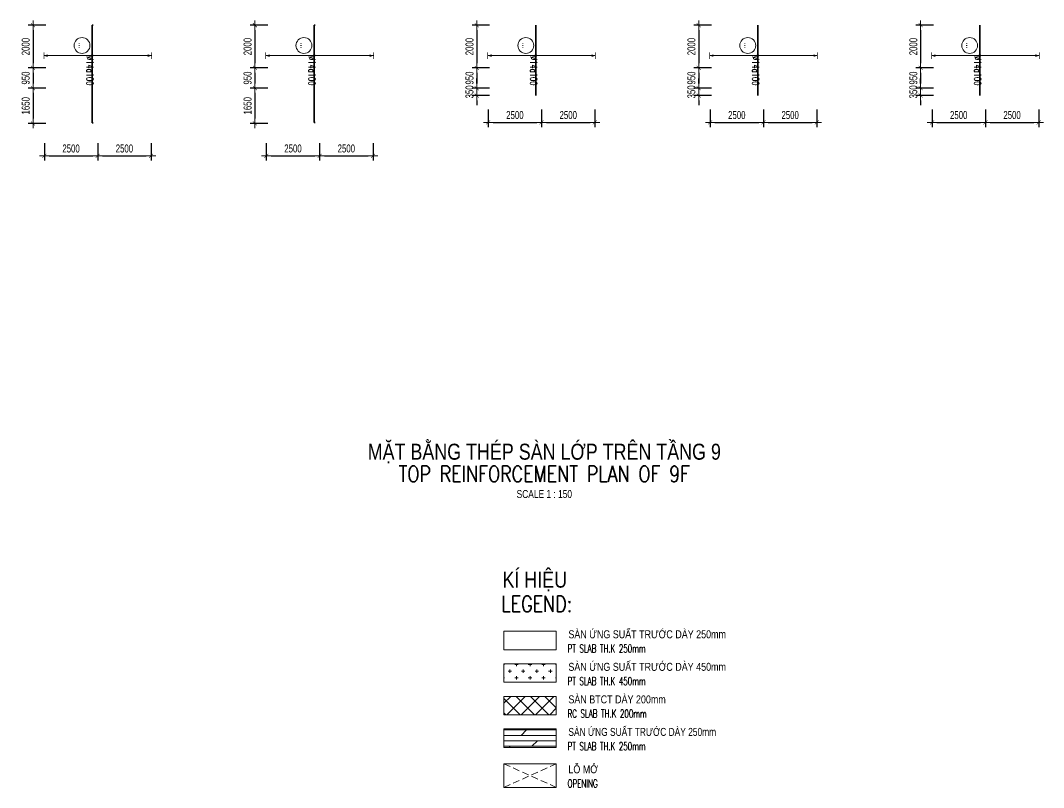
# Model space of a CAD drawing. Header units: millimetres. Extents: x 131700 to 589785, y -24154 to 46087.
# Drawn here: x 262878 to 310825, y -23890 to 12075 of the extents above; entities that cross this region are included whole.
import ezdxf
from ezdxf.enums import TextEntityAlignment as Align

# ---------------------------------------------------------------- set-up
doc = ezdxf.new("R2010")
doc.units = ezdxf.units.MM
doc.linetypes.add('DASHED2', pattern=[9.525, 6.35, -3.175])
doc.layers.get('0').update_dxf_attribs({"lineweight": 20})
doc.layers.get('Defpoints').update_dxf_attribs({"color": 151, "lineweight": 9})
for name, color, linetype, lineweight in [('NDC_S_ANNO', 7, 'Continuous', 20), ('NDC_S_DIM', 1, 'Continuous', 15), ('NDC_S_ENG TEXT', 2, 'Continuous', 20), ('NDC_S_ENG TITLE', 3, 'Continuous', 20), ('NDC_S_HATCH MATERIAL', 8, 'Continuous', 13), ('NDC_S_OPENING', 9, 'DASHED2', 13), ('NDC_S_REBAR', 4, 'Continuous', 35), ('NDC_S_SLAB', 2, 'Continuous', 20), ('NDC_S_TEXT SYMBOL', 7, 'Continuous', 20), ('NDC_S_VN TEXT', 7, 'Continuous', 20), ('NDC_S_VN TITLE', 6, 'Continuous', 35)]:
    doc.layers.add(name, color=color, linetype=linetype, lineweight=lineweight)
doc.styles.add('$0$NDC_EN TXT', font='romans.shx', dxfattribs={"width": 0.8})
doc.styles.add('ARIAL', font='arial.ttf', dxfattribs={"width": 0.7})
doc.styles.add('NDC_ANNO', font='', dxfattribs={"width": 0.8})
doc.styles.add('NDC_EN TXT', font='romans.shx', dxfattribs={"width": 0.8})
doc.styles.add('NDC_ROMANS', font='romans.shx', dxfattribs={"width": 0.7})
doc.styles.add('NDC_VIE TXT', font='arial.ttf', dxfattribs={"width": 0.8})
doc.styles.get('NDC_ANNO').set_extended_font_data('Dotum')
doc.dimstyles.new('NDC_dim_150', dxfattribs={"dimscale": 150, "dimtxt": 2.5, "dimasz": 1.5, "dimexe": 1.5, "dimexo": 2.5, "dimgap": 1, "dimtad": 1, "dimdec": 0, "dimzin": 0, "dimdsep": 46, "dimtxsty": 'ARIAL', "dimblk": 'DIMMARK', "dimcen": 0.09, "dimdle": 1.2, "dimclrd": 1, "dimclre": 1, "dimclrt": 3, "dimadec": 0, "dimazin": 0, "dimtfac": 1, "dimtdec": 0, "dimtix": 1, "dimtofl": 0, "dimtmove": 0, "dimatfit": 3, "dimfxl": 4, "dimfxlon": 1, "dimtolj": 1, "dimtzin": 0, "dimarcsym": 0})

# ---------------------------------------------------------------- blocks, each defined once
blk = doc.blocks.new('Drawing name_symbol')
at = {"layer": 'NDC_S_ENG TITLE', "style": 'NDC_EN TXT', "width": 0.8}
blk.add_attdef('SECTDET1', text='', height=5, dxfattribs=at).set_placement((0, 1.01), align=Align.CENTER)
at = {"layer": 'NDC_S_TEXT SYMBOL', "lineweight": 25, "style": 'NDC_ANNO', "width": 0.8}
blk.add_attdef('SSCALE', text='', height=2.5, dxfattribs=at).set_placement((0, -4), align=Align.CENTER)
at = {"layer": 'NDC_S_VN TITLE', "style": 'NDC_VIE TXT', "width": 0.8}
blk.add_attdef('SECTDET2', text='', height=5, dxfattribs=at).set_placement((0, 7.97), align=Align.CENTER)
blk = doc.blocks.new('*U342')
h = blk.add_hatch(color=6)
edge = h.paths.add_edge_path()
edge.add_arc((-0.77, 0), 0.3, 0, 360)
at = {"layer": 'NDC_S_DIM', "color": 6}
for q in [(-0.77, 15.08), (-0.77, -18.59)]:
    blk.add_line((-0.77, 0), q, dxfattribs=at)
for points in [[(-1.77, 15.08, 0.2, 0.2, 0), (0.23, 15.08, 0, 0, 0)], [(-1.77, -18.59, 0.2, 0.2, 0), (0.23, -18.59, 0, 0, 0)]]:
    blk.add_lwpolyline(points, format="xyseb", dxfattribs=at)
at = {"layer": 'NDC_S_DIM'}
blk.add_circle((-3.93, 3.16), 2.48, dxfattribs=at)
at = {"layer": 'NDC_S_DIM', "color": 6}
blk.add_circle((-0.77, 0), 0.3, dxfattribs=at)
for points in [[(-1.17, 13.88), (-0.77, 15.08), (-0.37, 13.88)], [(-1.17, -17.39), (-0.77, -18.59), (-0.37, -17.39)]]:
    blk.add_solid(points, dxfattribs=at)
at = {"layer": 'NDC_S_REBAR'}
for p, q in [((0, 0), (-10.27, 0)), ((-10.27, 0), (-10.27, 0)), ((0, 0), (11.73, 0)), ((11.73, 0), (11.73, 0)), ((11.73, 0), (11.73, 0)), ((-10.27, 0), (-10.27, 0))]:
    blk.add_line(p, q, dxfattribs=at)
at = {"layer": 'NDC_S_VN TEXT', "style": 'ARIAL', "width": 0.7}
blk.add_attdef('KHT', text='', height=2.2, dxfattribs=at).set_placement((-3.93, 3.16), align=Align.MIDDLE_CENTER)
at = {"layer": 'NDC_S_VN TEXT', "color": 3, "style": 'NDC_ROMANS', "width": 0.7}
blk.add_attdef('DKT', (-0.63, 1.78), '', height=2.2, dxfattribs=at)
blk = doc.blocks.new('*U343')
h = blk.add_hatch(color=6)
edge = h.paths.add_edge_path()
edge.add_arc((-0.77, 0), 0.3, 0, 360)
at = {"layer": 'NDC_S_DIM', "color": 6}
for q in [(-0.77, 15.08), (-0.77, -18.59)]:
    blk.add_line((-0.77, 0), q, dxfattribs=at)
for points in [[(-1.77, 15.08, 0.2, 0.2, 0), (0.23, 15.08, 0, 0, 0)], [(-1.77, -18.59, 0.2, 0.2, 0), (0.23, -18.59, 0, 0, 0)]]:
    blk.add_lwpolyline(points, format="xyseb", dxfattribs=at)
at = {"layer": 'NDC_S_DIM'}
blk.add_circle((-3.93, 3.16), 2.48, dxfattribs=at)
at = {"layer": 'NDC_S_DIM', "color": 6}
blk.add_circle((-0.77, 0), 0.3, dxfattribs=at)
for points in [[(-1.17, 13.88), (-0.77, 15.08), (-0.37, 13.88)], [(-1.17, -17.39), (-0.77, -18.59), (-0.37, -17.39)]]:
    blk.add_solid(points, dxfattribs=at)
at = {"layer": 'NDC_S_REBAR'}
for p, q in [((0, 0), (-10.27, 0)), ((-10.27, 0), (-10.27, 0)), ((0, 0), (11.73, 0)), ((11.73, 0), (11.73, 0)), ((11.73, 0), (11.73, 0)), ((-10.27, 0), (-10.27, 0))]:
    blk.add_line(p, q, dxfattribs=at)
at = {"layer": 'NDC_S_VN TEXT', "style": 'ARIAL', "width": 0.7}
blk.add_attdef('KHT', text='', height=2.2, dxfattribs=at).set_placement((-3.93, 3.16), align=Align.MIDDLE_CENTER)
at = {"layer": 'NDC_S_VN TEXT', "color": 3, "style": 'NDC_ROMANS', "width": 0.7}
blk.add_attdef('DKT', (-0.63, 1.78), '', height=2.2, dxfattribs=at)
blk = doc.blocks.new('*U344')
h = blk.add_hatch(color=6)
edge = h.paths.add_edge_path()
edge.add_arc((-0.77, 0), 0.3, 0, 360)
at = {"layer": 'NDC_S_DIM', "color": 6}
for q in [(-0.77, 15.08), (-0.77, -18.59)]:
    blk.add_line((-0.77, 0), q, dxfattribs=at)
for points in [[(-1.77, 15.08, 0.2, 0.2, 0), (0.23, 15.08, 0, 0, 0)], [(-1.77, -18.59, 0.2, 0.2, 0), (0.23, -18.59, 0, 0, 0)]]:
    blk.add_lwpolyline(points, format="xyseb", dxfattribs=at)
at = {"layer": 'NDC_S_DIM'}
blk.add_circle((-3.93, 3.16), 2.48, dxfattribs=at)
at = {"layer": 'NDC_S_DIM', "color": 6}
blk.add_circle((-0.77, 0), 0.3, dxfattribs=at)
for points in [[(-1.17, 13.88), (-0.77, 15.08), (-0.37, 13.88)], [(-1.17, -17.39), (-0.77, -18.59), (-0.37, -17.39)]]:
    blk.add_solid(points, dxfattribs=at)
at = {"layer": 'NDC_S_REBAR'}
for p, q in [((0, 0), (-10.27, 0)), ((-10.27, 0), (-10.27, 0)), ((0, 0), (11.73, 0)), ((11.73, 0), (11.73, 0)), ((11.73, 0), (11.73, 0)), ((-10.27, 0), (-10.27, 0))]:
    blk.add_line(p, q, dxfattribs=at)
at = {"layer": 'NDC_S_VN TEXT', "style": 'ARIAL', "width": 0.7}
blk.add_attdef('KHT', text='', height=2.2, dxfattribs=at).set_placement((-3.93, 3.16), align=Align.MIDDLE_CENTER)
at = {"layer": 'NDC_S_VN TEXT', "color": 3, "style": 'NDC_ROMANS', "width": 0.7}
blk.add_attdef('DKT', (-0.63, 1.78), '', height=2.2, dxfattribs=at)
blk = doc.blocks.new('DIMMARK')
at = {"layer": 'NDC_S_DIM', "color": 1}
blk.add_line((-1.5, 0), (1, 0), dxfattribs=at)
at = {"layer": 'NDC_S_DIM', "color": 2, "const_width": 0.1}
blk.add_lwpolyline([(-0.42, -0.42), (0.42, 0.42)], dxfattribs=at)
blk = doc.blocks.new('*D397')
at = {"layer": 'Defpoints', "color": 0, "ltscale": 100, "transparency": 16777216}
for p in [(288243, 11850), (284266, 9850), (288243, 9850)]:
    blk.add_point(p, dxfattribs=at)
at = {"layer": 'NDC_S_DIM', "color": 1, "lineweight": -2, "ltscale": 100, "transparency": 16777216}
for p, q in [((284866, 11850), (284041, 11850)), ((284266, 11625), (284266, 10075)), ((284866, 9850), (284041, 9850))]:
    blk.add_line(p, q, dxfattribs=at)
at = {"layer": 'NDC_S_DIM', "color": 1, "lineweight": -2, "ltscale": 100, "transparency": 16777216, "xscale": 225, "yscale": 225, "zscale": 225}
for p, rotation in [((284266, 11850), 90), ((284266, 9850), 270)]:
    blk.add_blockref('DIMMARK', p, dxfattribs=dict(at, rotation=rotation))
at = {"layer": 'NDC_S_DIM', "color": 3, "ltscale": 100, "transparency": 16777216, "insert": (283924, 10850), "char_height": 375, "attachment_point": 5, "rotation": 90, "style": 'ARIAL'}
blk.add_mtext('\\A1;2000', dxfattribs=at)
blk = doc.blocks.new('*D398')
at = {"layer": 'Defpoints', "color": 0, "ltscale": 100, "transparency": 16777216}
for p in [(288243, 8900), (284266, 8550), (288243, 8550)]:
    blk.add_point(p, dxfattribs=at)
at = {"layer": 'NDC_S_DIM', "color": 1, "lineweight": -2, "ltscale": 100, "transparency": 16777216}
for p, q in [((284266, 9125), (284266, 9350)), ((284866, 8900), (284041, 8900)), ((284866, 8550), (284041, 8550)), ((284266, 8325), (284266, 8100))]:
    blk.add_line(p, q, dxfattribs=at)
at = {"layer": 'NDC_S_DIM', "color": 1, "lineweight": -2, "ltscale": 100, "transparency": 16777216, "xscale": 225, "yscale": 225, "zscale": 225}
for p, rotation in [((284266, 8900), 270), ((284266, 8550), 90)]:
    blk.add_blockref('DIMMARK', p, dxfattribs=dict(at, rotation=rotation))
at = {"layer": 'NDC_S_DIM', "color": 3, "ltscale": 100, "transparency": 16777216, "insert": (283924, 8725), "char_height": 375, "attachment_point": 5, "rotation": 90, "style": 'ARIAL'}
blk.add_mtext('\\A1;350', dxfattribs=at)
blk = doc.blocks.new('*D399')
at = {"layer": 'Defpoints', "color": 0, "ltscale": 100, "transparency": 16777216}
for p in [(288243, 9850), (284266, 8900), (288243, 8900)]:
    blk.add_point(p, dxfattribs=at)
at = {"layer": 'NDC_S_DIM', "color": 1, "lineweight": -2, "ltscale": 100, "transparency": 16777216}
for p, q in [((284866, 9850), (284041, 9850)), ((284266, 9625), (284266, 9125)), ((284866, 8900), (284041, 8900))]:
    blk.add_line(p, q, dxfattribs=at)
at = {"layer": 'NDC_S_DIM', "color": 1, "lineweight": -2, "ltscale": 100, "transparency": 16777216, "xscale": 225, "yscale": 225, "zscale": 225}
for p, rotation in [((284266, 9850), 90), ((284266, 8900), 270)]:
    blk.add_blockref('DIMMARK', p, dxfattribs=dict(at, rotation=rotation))
at = {"layer": 'NDC_S_DIM', "color": 3, "ltscale": 100, "transparency": 16777216, "insert": (283924, 9375), "char_height": 375, "attachment_point": 5, "rotation": 90, "style": 'ARIAL'}
blk.add_mtext('\\A1;950', dxfattribs=at)
blk = doc.blocks.new('*D400')
at = {"layer": 'Defpoints', "color": 0, "ltscale": 100, "transparency": 16777216}
for p in [(284800, 10275), (287300, 10275), (287300, 7296)]:
    blk.add_point(p, dxfattribs=at)
at = {"layer": 'NDC_S_DIM', "color": 1, "lineweight": -2, "ltscale": 100, "transparency": 16777216}
for p, q in [((284800, 7896), (284800, 7071)), ((287300, 7896), (287300, 7071)), ((285025, 7296), (287075, 7296))]:
    blk.add_line(p, q, dxfattribs=at)
at = {"layer": 'NDC_S_DIM', "color": 1, "lineweight": -2, "ltscale": 100, "transparency": 16777216, "xscale": 225, "yscale": 225, "zscale": 225, "rotation": 180}
blk.add_blockref('DIMMARK', (284800, 7296), dxfattribs=at)
at = {"layer": 'NDC_S_DIM', "color": 1, "lineweight": -2, "ltscale": 100, "transparency": 16777216, "xscale": 225, "yscale": 225, "zscale": 225}
blk.add_blockref('DIMMARK', (287300, 7296), dxfattribs=at)
at = {"layer": 'NDC_S_DIM', "color": 3, "ltscale": 100, "transparency": 16777216, "insert": (286050, 7638), "char_height": 375, "attachment_point": 5, "style": 'ARIAL'}
blk.add_mtext('\\A1;2500', dxfattribs=at)
blk = doc.blocks.new('*D401')
at = {"layer": 'Defpoints', "color": 0, "ltscale": 100, "transparency": 16777216}
for p in [(287300, 10425), (289800, 10425), (289800, 7296)]:
    blk.add_point(p, dxfattribs=at)
at = {"layer": 'NDC_S_DIM', "color": 1, "lineweight": -2, "ltscale": 100, "transparency": 16777216}
for p, q in [((287300, 7896), (287300, 7071)), ((289800, 7896), (289800, 7071)), ((287525, 7296), (289575, 7296))]:
    blk.add_line(p, q, dxfattribs=at)
at = {"layer": 'NDC_S_DIM', "color": 1, "lineweight": -2, "ltscale": 100, "transparency": 16777216, "xscale": 225, "yscale": 225, "zscale": 225, "rotation": 180}
blk.add_blockref('DIMMARK', (287300, 7296), dxfattribs=at)
at = {"layer": 'NDC_S_DIM', "color": 1, "lineweight": -2, "ltscale": 100, "transparency": 16777216, "xscale": 225, "yscale": 225, "zscale": 225}
blk.add_blockref('DIMMARK', (289800, 7296), dxfattribs=at)
at = {"layer": 'NDC_S_DIM', "color": 3, "ltscale": 100, "transparency": 16777216, "insert": (288550, 7638), "char_height": 375, "attachment_point": 5, "style": 'ARIAL'}
blk.add_mtext('\\A1;2500', dxfattribs=at)
blk = doc.blocks.new('*D402')
at = {"layer": 'Defpoints', "color": 0, "ltscale": 100, "transparency": 16777216}
for p in [(298643, 11850), (294666, 9850), (298643, 9850)]:
    blk.add_point(p, dxfattribs=at)
at = {"layer": 'NDC_S_DIM', "color": 1, "lineweight": -2, "ltscale": 100, "transparency": 16777216}
for p, q in [((295266, 11850), (294441, 11850)), ((294666, 11625), (294666, 10075)), ((295266, 9850), (294441, 9850))]:
    blk.add_line(p, q, dxfattribs=at)
at = {"layer": 'NDC_S_DIM', "color": 1, "lineweight": -2, "ltscale": 100, "transparency": 16777216, "xscale": 225, "yscale": 225, "zscale": 225}
for p, rotation in [((294666, 11850), 90), ((294666, 9850), 270)]:
    blk.add_blockref('DIMMARK', p, dxfattribs=dict(at, rotation=rotation))
at = {"layer": 'NDC_S_DIM', "color": 3, "ltscale": 100, "transparency": 16777216, "insert": (294324, 10850), "char_height": 375, "attachment_point": 5, "rotation": 90, "style": 'ARIAL'}
blk.add_mtext('\\A1;2000', dxfattribs=at)
blk = doc.blocks.new('*D403')
at = {"layer": 'Defpoints', "color": 0, "ltscale": 100, "transparency": 16777216}
for p in [(298643, 8900), (294666, 8550), (298643, 8550)]:
    blk.add_point(p, dxfattribs=at)
at = {"layer": 'NDC_S_DIM', "color": 1, "lineweight": -2, "ltscale": 100, "transparency": 16777216}
for p, q in [((294666, 9125), (294666, 9350)), ((295266, 8900), (294441, 8900)), ((295266, 8550), (294441, 8550)), ((294666, 8325), (294666, 8100))]:
    blk.add_line(p, q, dxfattribs=at)
at = {"layer": 'NDC_S_DIM', "color": 1, "lineweight": -2, "ltscale": 100, "transparency": 16777216, "xscale": 225, "yscale": 225, "zscale": 225}
for p, rotation in [((294666, 8900), 270), ((294666, 8550), 90)]:
    blk.add_blockref('DIMMARK', p, dxfattribs=dict(at, rotation=rotation))
at = {"layer": 'NDC_S_DIM', "color": 3, "ltscale": 100, "transparency": 16777216, "insert": (294324, 8725), "char_height": 375, "attachment_point": 5, "rotation": 90, "style": 'ARIAL'}
blk.add_mtext('\\A1;350', dxfattribs=at)
blk = doc.blocks.new('*D404')
at = {"layer": 'Defpoints', "color": 0, "ltscale": 100, "transparency": 16777216}
for p in [(298643, 9850), (294666, 8900), (298643, 8900)]:
    blk.add_point(p, dxfattribs=at)
at = {"layer": 'NDC_S_DIM', "color": 1, "lineweight": -2, "ltscale": 100, "transparency": 16777216}
for p, q in [((295266, 9850), (294441, 9850)), ((294666, 9625), (294666, 9125)), ((295266, 8900), (294441, 8900))]:
    blk.add_line(p, q, dxfattribs=at)
at = {"layer": 'NDC_S_DIM', "color": 1, "lineweight": -2, "ltscale": 100, "transparency": 16777216, "xscale": 225, "yscale": 225, "zscale": 225}
for p, rotation in [((294666, 9850), 90), ((294666, 8900), 270)]:
    blk.add_blockref('DIMMARK', p, dxfattribs=dict(at, rotation=rotation))
at = {"layer": 'NDC_S_DIM', "color": 3, "ltscale": 100, "transparency": 16777216, "insert": (294324, 9375), "char_height": 375, "attachment_point": 5, "rotation": 90, "style": 'ARIAL'}
blk.add_mtext('\\A1;950', dxfattribs=at)
blk = doc.blocks.new('*D405')
at = {"layer": 'Defpoints', "color": 0, "ltscale": 100, "transparency": 16777216}
for p in [(295200, 10275), (297700, 10275), (297700, 7296)]:
    blk.add_point(p, dxfattribs=at)
at = {"layer": 'NDC_S_DIM', "color": 1, "lineweight": -2, "ltscale": 100, "transparency": 16777216}
for p, q in [((295200, 7896), (295200, 7071)), ((297700, 7896), (297700, 7071)), ((295425, 7296), (297475, 7296))]:
    blk.add_line(p, q, dxfattribs=at)
at = {"layer": 'NDC_S_DIM', "color": 1, "lineweight": -2, "ltscale": 100, "transparency": 16777216, "xscale": 225, "yscale": 225, "zscale": 225, "rotation": 180}
blk.add_blockref('DIMMARK', (295200, 7296), dxfattribs=at)
at = {"layer": 'NDC_S_DIM', "color": 1, "lineweight": -2, "ltscale": 100, "transparency": 16777216, "xscale": 225, "yscale": 225, "zscale": 225}
blk.add_blockref('DIMMARK', (297700, 7296), dxfattribs=at)
at = {"layer": 'NDC_S_DIM', "color": 3, "ltscale": 100, "transparency": 16777216, "insert": (296450, 7638), "char_height": 375, "attachment_point": 5, "style": 'ARIAL'}
blk.add_mtext('\\A1;2500', dxfattribs=at)
blk = doc.blocks.new('*D406')
at = {"layer": 'Defpoints', "color": 0, "ltscale": 100, "transparency": 16777216}
for p in [(297700, 10425), (300200, 10425), (300200, 7296)]:
    blk.add_point(p, dxfattribs=at)
at = {"layer": 'NDC_S_DIM', "color": 1, "lineweight": -2, "ltscale": 100, "transparency": 16777216}
for p, q in [((297700, 7896), (297700, 7071)), ((300200, 7896), (300200, 7071)), ((297925, 7296), (299975, 7296))]:
    blk.add_line(p, q, dxfattribs=at)
at = {"layer": 'NDC_S_DIM', "color": 1, "lineweight": -2, "ltscale": 100, "transparency": 16777216, "xscale": 225, "yscale": 225, "zscale": 225, "rotation": 180}
blk.add_blockref('DIMMARK', (297700, 7296), dxfattribs=at)
at = {"layer": 'NDC_S_DIM', "color": 1, "lineweight": -2, "ltscale": 100, "transparency": 16777216, "xscale": 225, "yscale": 225, "zscale": 225}
blk.add_blockref('DIMMARK', (300200, 7296), dxfattribs=at)
at = {"layer": 'NDC_S_DIM', "color": 3, "ltscale": 100, "transparency": 16777216, "insert": (298950, 7638), "char_height": 375, "attachment_point": 5, "style": 'ARIAL'}
blk.add_mtext('\\A1;2500', dxfattribs=at)
blk = doc.blocks.new('*D407')
at = {"layer": 'Defpoints', "color": 0, "ltscale": 100, "transparency": 16777216}
for p in [(309043, 11850), (305066, 9850), (309043, 9850)]:
    blk.add_point(p, dxfattribs=at)
at = {"layer": 'NDC_S_DIM', "color": 1, "lineweight": -2, "ltscale": 100, "transparency": 16777216}
for p, q in [((305666, 11850), (304841, 11850)), ((305066, 11625), (305066, 10075)), ((305666, 9850), (304841, 9850))]:
    blk.add_line(p, q, dxfattribs=at)
at = {"layer": 'NDC_S_DIM', "color": 1, "lineweight": -2, "ltscale": 100, "transparency": 16777216, "xscale": 225, "yscale": 225, "zscale": 225}
for p, rotation in [((305066, 11850), 90), ((305066, 9850), 270)]:
    blk.add_blockref('DIMMARK', p, dxfattribs=dict(at, rotation=rotation))
at = {"layer": 'NDC_S_DIM', "color": 3, "ltscale": 100, "transparency": 16777216, "insert": (304724, 10850), "char_height": 375, "attachment_point": 5, "rotation": 90, "style": 'ARIAL'}
blk.add_mtext('\\A1;2000', dxfattribs=at)
blk = doc.blocks.new('*D408')
at = {"layer": 'Defpoints', "color": 0, "ltscale": 100, "transparency": 16777216}
for p in [(309043, 8900), (305066, 8550), (309043, 8550)]:
    blk.add_point(p, dxfattribs=at)
at = {"layer": 'NDC_S_DIM', "color": 1, "lineweight": -2, "ltscale": 100, "transparency": 16777216}
for p, q in [((305066, 9125), (305066, 9350)), ((305666, 8900), (304841, 8900)), ((305666, 8550), (304841, 8550)), ((305066, 8325), (305066, 8100))]:
    blk.add_line(p, q, dxfattribs=at)
at = {"layer": 'NDC_S_DIM', "color": 1, "lineweight": -2, "ltscale": 100, "transparency": 16777216, "xscale": 225, "yscale": 225, "zscale": 225}
for p, rotation in [((305066, 8900), 270), ((305066, 8550), 90)]:
    blk.add_blockref('DIMMARK', p, dxfattribs=dict(at, rotation=rotation))
at = {"layer": 'NDC_S_DIM', "color": 3, "ltscale": 100, "transparency": 16777216, "insert": (304724, 8725), "char_height": 375, "attachment_point": 5, "rotation": 90, "style": 'ARIAL'}
blk.add_mtext('\\A1;350', dxfattribs=at)
blk = doc.blocks.new('*D409')
at = {"layer": 'Defpoints', "color": 0, "ltscale": 100, "transparency": 16777216}
for p in [(309043, 9850), (305066, 8900), (309043, 8900)]:
    blk.add_point(p, dxfattribs=at)
at = {"layer": 'NDC_S_DIM', "color": 1, "lineweight": -2, "ltscale": 100, "transparency": 16777216}
for p, q in [((305666, 9850), (304841, 9850)), ((305066, 9625), (305066, 9125)), ((305666, 8900), (304841, 8900))]:
    blk.add_line(p, q, dxfattribs=at)
at = {"layer": 'NDC_S_DIM', "color": 1, "lineweight": -2, "ltscale": 100, "transparency": 16777216, "xscale": 225, "yscale": 225, "zscale": 225}
for p, rotation in [((305066, 9850), 90), ((305066, 8900), 270)]:
    blk.add_blockref('DIMMARK', p, dxfattribs=dict(at, rotation=rotation))
at = {"layer": 'NDC_S_DIM', "color": 3, "ltscale": 100, "transparency": 16777216, "insert": (304724, 9375), "char_height": 375, "attachment_point": 5, "rotation": 90, "style": 'ARIAL'}
blk.add_mtext('\\A1;950', dxfattribs=at)
blk = doc.blocks.new('*D410')
at = {"layer": 'Defpoints', "color": 0, "ltscale": 100, "transparency": 16777216}
for p in [(305600, 10275), (308100, 10275), (308100, 7296)]:
    blk.add_point(p, dxfattribs=at)
at = {"layer": 'NDC_S_DIM', "color": 1, "lineweight": -2, "ltscale": 100, "transparency": 16777216}
for p, q in [((305600, 7896), (305600, 7071)), ((308100, 7896), (308100, 7071)), ((305825, 7296), (307875, 7296))]:
    blk.add_line(p, q, dxfattribs=at)
at = {"layer": 'NDC_S_DIM', "color": 1, "lineweight": -2, "ltscale": 100, "transparency": 16777216, "xscale": 225, "yscale": 225, "zscale": 225, "rotation": 180}
blk.add_blockref('DIMMARK', (305600, 7296), dxfattribs=at)
at = {"layer": 'NDC_S_DIM', "color": 1, "lineweight": -2, "ltscale": 100, "transparency": 16777216, "xscale": 225, "yscale": 225, "zscale": 225}
blk.add_blockref('DIMMARK', (308100, 7296), dxfattribs=at)
at = {"layer": 'NDC_S_DIM', "color": 3, "ltscale": 100, "transparency": 16777216, "insert": (306850, 7638), "char_height": 375, "attachment_point": 5, "style": 'ARIAL'}
blk.add_mtext('\\A1;2500', dxfattribs=at)
blk = doc.blocks.new('*D411')
at = {"layer": 'Defpoints', "color": 0, "ltscale": 100, "transparency": 16777216}
for p in [(308100, 10425), (310600, 10425), (310600, 7296)]:
    blk.add_point(p, dxfattribs=at)
at = {"layer": 'NDC_S_DIM', "color": 1, "lineweight": -2, "ltscale": 100, "transparency": 16777216}
for p, q in [((308100, 7896), (308100, 7071)), ((310600, 7896), (310600, 7071)), ((308325, 7296), (310375, 7296))]:
    blk.add_line(p, q, dxfattribs=at)
at = {"layer": 'NDC_S_DIM', "color": 1, "lineweight": -2, "ltscale": 100, "transparency": 16777216, "xscale": 225, "yscale": 225, "zscale": 225, "rotation": 180}
blk.add_blockref('DIMMARK', (308100, 7296), dxfattribs=at)
at = {"layer": 'NDC_S_DIM', "color": 1, "lineweight": -2, "ltscale": 100, "transparency": 16777216, "xscale": 225, "yscale": 225, "zscale": 225}
blk.add_blockref('DIMMARK', (310600, 7296), dxfattribs=at)
at = {"layer": 'NDC_S_DIM', "color": 3, "ltscale": 100, "transparency": 16777216, "insert": (309350, 7638), "char_height": 375, "attachment_point": 5, "style": 'ARIAL'}
blk.add_mtext('\\A1;2500', dxfattribs=at)
blk = doc.blocks.new('*U463')
h = blk.add_hatch(color=6)
edge = h.paths.add_edge_path()
edge.add_arc((-0.77, 0), 0.3, 0, 360)
at = {"layer": 'NDC_S_DIM', "color": 6}
for q in [(-0.77, 15.08), (-0.77, -18.59)]:
    blk.add_line((-0.77, 0), q, dxfattribs=at)
for points in [[(-1.77, 15.08, 0.2, 0.2, 0), (0.23, 15.08, 0, 0, 0)], [(-1.77, -18.59, 0.2, 0.2, 0), (0.23, -18.59, 0, 0, 0)]]:
    blk.add_lwpolyline(points, format="xyseb", dxfattribs=at)
at = {"layer": 'NDC_S_DIM'}
blk.add_circle((-3.93, 3.16), 2.48, dxfattribs=at)
at = {"layer": 'NDC_S_DIM', "color": 6}
blk.add_circle((-0.77, 0), 0.3, dxfattribs=at)
for points in [[(-1.17, 13.88), (-0.77, 15.08), (-0.37, 13.88)], [(-1.17, -17.39), (-0.77, -18.59), (-0.37, -17.39)]]:
    blk.add_solid(points, dxfattribs=at)
at = {"layer": 'NDC_S_REBAR'}
for p, q in [((0, 0), (-10.27, 0)), ((-10.27, 0), (-10.27, -0.33)), ((0, 0), (20.15, 0)), ((20.15, 0), (20.15, -0.33)), ((-10.27, -0.33), (-10.27, -0.33)), ((20.15, -0.33), (20.15, -0.33))]:
    blk.add_line(p, q, dxfattribs=at)
at = {"layer": 'NDC_S_VN TEXT', "style": 'ARIAL', "width": 0.7}
blk.add_attdef('KHT', text='', height=2.2, dxfattribs=at).set_placement((-3.93, 3.16), align=Align.MIDDLE_CENTER)
at = {"layer": 'NDC_S_VN TEXT', "color": 3, "style": 'NDC_ROMANS', "width": 0.7}
blk.add_attdef('DKT', (-0.63, 1.78), '', height=2.2, dxfattribs=at)
blk = doc.blocks.new('*U464')
h = blk.add_hatch(color=6)
edge = h.paths.add_edge_path()
edge.add_arc((-0.77, 0), 0.3, 0, 360)
at = {"layer": 'NDC_S_DIM', "color": 6}
for q in [(-0.77, 15.08), (-0.77, -18.59)]:
    blk.add_line((-0.77, 0), q, dxfattribs=at)
for points in [[(-1.77, 15.08, 0.2, 0.2, 0), (0.23, 15.08, 0, 0, 0)], [(-1.77, -18.59, 0.2, 0.2, 0), (0.23, -18.59, 0, 0, 0)]]:
    blk.add_lwpolyline(points, format="xyseb", dxfattribs=at)
at = {"layer": 'NDC_S_DIM'}
blk.add_circle((-3.93, 3.16), 2.48, dxfattribs=at)
at = {"layer": 'NDC_S_DIM', "color": 6}
blk.add_circle((-0.77, 0), 0.3, dxfattribs=at)
for points in [[(-1.17, 13.88), (-0.77, 15.08), (-0.37, 13.88)], [(-1.17, -17.39), (-0.77, -18.59), (-0.37, -17.39)]]:
    blk.add_solid(points, dxfattribs=at)
at = {"layer": 'NDC_S_REBAR'}
for p, q in [((0, 0), (-10.27, 0)), ((-10.27, 0), (-10.27, -0.33)), ((0, 0), (20.19, 0)), ((20.19, 0), (20.19, -0.33)), ((-10.27, -0.33), (-10.27, -0.33)), ((20.19, -0.33), (20.19, -0.33))]:
    blk.add_line(p, q, dxfattribs=at)
at = {"layer": 'NDC_S_VN TEXT', "style": 'ARIAL', "width": 0.7}
blk.add_attdef('KHT', text='', height=2.2, dxfattribs=at).set_placement((-3.93, 3.16), align=Align.MIDDLE_CENTER)
at = {"layer": 'NDC_S_VN TEXT', "color": 3, "style": 'NDC_ROMANS', "width": 0.7}
blk.add_attdef('DKT', (-0.63, 1.78), '', height=2.2, dxfattribs=at)
blk = doc.blocks.new('*D465')
at = {"layer": 'Defpoints', "color": 0, "ltscale": 100, "transparency": 16777216}
for p in [(267443, 11850), (263466, 9850), (267443, 9850)]:
    blk.add_point(p, dxfattribs=at)
at = {"layer": 'NDC_S_DIM', "color": 1, "lineweight": -2, "ltscale": 100, "transparency": 16777216}
for p, q in [((264066, 11850), (263241, 11850)), ((263466, 11625), (263466, 10075)), ((264066, 9850), (263241, 9850))]:
    blk.add_line(p, q, dxfattribs=at)
at = {"layer": 'NDC_S_DIM', "color": 1, "lineweight": -2, "ltscale": 100, "transparency": 16777216, "xscale": 225, "yscale": 225, "zscale": 225}
for p, rotation in [((263466, 11850), 90), ((263466, 9850), 270)]:
    blk.add_blockref('DIMMARK', p, dxfattribs=dict(at, rotation=rotation))
at = {"layer": 'NDC_S_DIM', "color": 3, "ltscale": 100, "transparency": 16777216, "insert": (263124, 10850), "char_height": 375, "attachment_point": 5, "rotation": 90, "style": 'ARIAL'}
blk.add_mtext('\\A1;2000', dxfattribs=at)
blk = doc.blocks.new('*D466')
at = {"layer": 'Defpoints', "color": 0, "ltscale": 100, "transparency": 16777216}
for p in [(267443, 8900), (263466, 7250), (267443, 7250)]:
    blk.add_point(p, dxfattribs=at)
at = {"layer": 'NDC_S_DIM', "color": 1, "lineweight": -2, "ltscale": 100, "transparency": 16777216}
for p, q in [((264066, 8900), (263241, 8900)), ((263466, 8675), (263466, 7475)), ((264066, 7250), (263241, 7250))]:
    blk.add_line(p, q, dxfattribs=at)
at = {"layer": 'NDC_S_DIM', "color": 1, "lineweight": -2, "ltscale": 100, "transparency": 16777216, "xscale": 225, "yscale": 225, "zscale": 225}
for p, rotation in [((263466, 8900), 90), ((263466, 7250), 270)]:
    blk.add_blockref('DIMMARK', p, dxfattribs=dict(at, rotation=rotation))
at = {"layer": 'NDC_S_DIM', "color": 3, "ltscale": 100, "transparency": 16777216, "insert": (263124, 8075), "char_height": 375, "attachment_point": 5, "rotation": 90, "style": 'ARIAL'}
blk.add_mtext('\\A1;1650', dxfattribs=at)
blk = doc.blocks.new('*D467')
at = {"layer": 'Defpoints', "color": 0, "ltscale": 100, "transparency": 16777216}
for p in [(267443, 9850), (263466, 8900), (267443, 8900)]:
    blk.add_point(p, dxfattribs=at)
at = {"layer": 'NDC_S_DIM', "color": 1, "lineweight": -2, "ltscale": 100, "transparency": 16777216}
for p, q in [((264066, 9850), (263241, 9850)), ((263466, 9625), (263466, 9125)), ((264066, 8900), (263241, 8900))]:
    blk.add_line(p, q, dxfattribs=at)
at = {"layer": 'NDC_S_DIM', "color": 1, "lineweight": -2, "ltscale": 100, "transparency": 16777216, "xscale": 225, "yscale": 225, "zscale": 225}
for p, rotation in [((263466, 9850), 90), ((263466, 8900), 270)]:
    blk.add_blockref('DIMMARK', p, dxfattribs=dict(at, rotation=rotation))
at = {"layer": 'NDC_S_DIM', "color": 3, "ltscale": 100, "transparency": 16777216, "insert": (263124, 9375), "char_height": 375, "attachment_point": 5, "rotation": 90, "style": 'ARIAL'}
blk.add_mtext('\\A1;950', dxfattribs=at)
blk = doc.blocks.new('*D468')
at = {"layer": 'Defpoints', "color": 0, "ltscale": 100, "transparency": 16777216}
for p in [(264000, 8708), (266500, 8708), (266500, 5729)]:
    blk.add_point(p, dxfattribs=at)
at = {"layer": 'NDC_S_DIM', "color": 1, "lineweight": -2, "ltscale": 100, "transparency": 16777216}
for p, q in [((264000, 6329), (264000, 5504)), ((266500, 6329), (266500, 5504)), ((264225, 5729), (266275, 5729))]:
    blk.add_line(p, q, dxfattribs=at)
at = {"layer": 'NDC_S_DIM', "color": 1, "lineweight": -2, "ltscale": 100, "transparency": 16777216, "xscale": 225, "yscale": 225, "zscale": 225, "rotation": 180}
blk.add_blockref('DIMMARK', (264000, 5729), dxfattribs=at)
at = {"layer": 'NDC_S_DIM', "color": 1, "lineweight": -2, "ltscale": 100, "transparency": 16777216, "xscale": 225, "yscale": 225, "zscale": 225}
blk.add_blockref('DIMMARK', (266500, 5729), dxfattribs=at)
at = {"layer": 'NDC_S_DIM', "color": 3, "ltscale": 100, "transparency": 16777216, "insert": (265250, 6070), "char_height": 375, "attachment_point": 5, "style": 'ARIAL'}
blk.add_mtext('\\A1;2500', dxfattribs=at)
blk = doc.blocks.new('*D469')
at = {"layer": 'Defpoints', "color": 0, "ltscale": 100, "transparency": 16777216}
for p in [(266500, 8858), (269000, 8858), (269000, 5729)]:
    blk.add_point(p, dxfattribs=at)
at = {"layer": 'NDC_S_DIM', "color": 1, "lineweight": -2, "ltscale": 100, "transparency": 16777216}
for p, q in [((266500, 6329), (266500, 5504)), ((269000, 6329), (269000, 5504)), ((266725, 5729), (268775, 5729))]:
    blk.add_line(p, q, dxfattribs=at)
at = {"layer": 'NDC_S_DIM', "color": 1, "lineweight": -2, "ltscale": 100, "transparency": 16777216, "xscale": 225, "yscale": 225, "zscale": 225, "rotation": 180}
blk.add_blockref('DIMMARK', (266500, 5729), dxfattribs=at)
at = {"layer": 'NDC_S_DIM', "color": 1, "lineweight": -2, "ltscale": 100, "transparency": 16777216, "xscale": 225, "yscale": 225, "zscale": 225}
blk.add_blockref('DIMMARK', (269000, 5729), dxfattribs=at)
at = {"layer": 'NDC_S_DIM', "color": 3, "ltscale": 100, "transparency": 16777216, "insert": (267750, 6070), "char_height": 375, "attachment_point": 5, "style": 'ARIAL'}
blk.add_mtext('\\A1;2500', dxfattribs=at)
blk = doc.blocks.new('*D470')
at = {"layer": 'Defpoints', "color": 0, "ltscale": 100, "transparency": 16777216}
for p in [(277843, 11850), (273866, 9850), (277843, 9850)]:
    blk.add_point(p, dxfattribs=at)
at = {"layer": 'NDC_S_DIM', "color": 1, "lineweight": -2, "ltscale": 100, "transparency": 16777216}
for p, q in [((274466, 11850), (273641, 11850)), ((273866, 11625), (273866, 10075)), ((274466, 9850), (273641, 9850))]:
    blk.add_line(p, q, dxfattribs=at)
at = {"layer": 'NDC_S_DIM', "color": 1, "lineweight": -2, "ltscale": 100, "transparency": 16777216, "xscale": 225, "yscale": 225, "zscale": 225}
for p, rotation in [((273866, 11850), 90), ((273866, 9850), 270)]:
    blk.add_blockref('DIMMARK', p, dxfattribs=dict(at, rotation=rotation))
at = {"layer": 'NDC_S_DIM', "color": 3, "ltscale": 100, "transparency": 16777216, "insert": (273524, 10850), "char_height": 375, "attachment_point": 5, "rotation": 90, "style": 'ARIAL'}
blk.add_mtext('\\A1;2000', dxfattribs=at)
blk = doc.blocks.new('*D471')
at = {"layer": 'Defpoints', "color": 0, "ltscale": 100, "transparency": 16777216}
for p in [(277843, 8900), (273866, 7250), (277843, 7250)]:
    blk.add_point(p, dxfattribs=at)
at = {"layer": 'NDC_S_DIM', "color": 1, "lineweight": -2, "ltscale": 100, "transparency": 16777216}
for p, q in [((274466, 8900), (273641, 8900)), ((273866, 8675), (273866, 7475)), ((274466, 7250), (273641, 7250))]:
    blk.add_line(p, q, dxfattribs=at)
at = {"layer": 'NDC_S_DIM', "color": 1, "lineweight": -2, "ltscale": 100, "transparency": 16777216, "xscale": 225, "yscale": 225, "zscale": 225}
for p, rotation in [((273866, 8900), 90), ((273866, 7250), 270)]:
    blk.add_blockref('DIMMARK', p, dxfattribs=dict(at, rotation=rotation))
at = {"layer": 'NDC_S_DIM', "color": 3, "ltscale": 100, "transparency": 16777216, "insert": (273524, 8075), "char_height": 375, "attachment_point": 5, "rotation": 90, "style": 'ARIAL'}
blk.add_mtext('\\A1;1650', dxfattribs=at)
blk = doc.blocks.new('*D472')
at = {"layer": 'Defpoints', "color": 0, "ltscale": 100, "transparency": 16777216}
for p in [(277843, 9850), (273866, 8900), (277843, 8900)]:
    blk.add_point(p, dxfattribs=at)
at = {"layer": 'NDC_S_DIM', "color": 1, "lineweight": -2, "ltscale": 100, "transparency": 16777216}
for p, q in [((274466, 9850), (273641, 9850)), ((273866, 9625), (273866, 9125)), ((274466, 8900), (273641, 8900))]:
    blk.add_line(p, q, dxfattribs=at)
at = {"layer": 'NDC_S_DIM', "color": 1, "lineweight": -2, "ltscale": 100, "transparency": 16777216, "xscale": 225, "yscale": 225, "zscale": 225}
for p, rotation in [((273866, 9850), 90), ((273866, 8900), 270)]:
    blk.add_blockref('DIMMARK', p, dxfattribs=dict(at, rotation=rotation))
at = {"layer": 'NDC_S_DIM', "color": 3, "ltscale": 100, "transparency": 16777216, "insert": (273524, 9375), "char_height": 375, "attachment_point": 5, "rotation": 90, "style": 'ARIAL'}
blk.add_mtext('\\A1;950', dxfattribs=at)
blk = doc.blocks.new('*D473')
at = {"layer": 'Defpoints', "color": 0, "ltscale": 100, "transparency": 16777216}
for p in [(274400, 8708), (276900, 8708), (276900, 5729)]:
    blk.add_point(p, dxfattribs=at)
at = {"layer": 'NDC_S_DIM', "color": 1, "lineweight": -2, "ltscale": 100, "transparency": 16777216}
for p, q in [((274400, 6329), (274400, 5504)), ((276900, 6329), (276900, 5504)), ((274625, 5729), (276675, 5729))]:
    blk.add_line(p, q, dxfattribs=at)
at = {"layer": 'NDC_S_DIM', "color": 1, "lineweight": -2, "ltscale": 100, "transparency": 16777216, "xscale": 225, "yscale": 225, "zscale": 225, "rotation": 180}
blk.add_blockref('DIMMARK', (274400, 5729), dxfattribs=at)
at = {"layer": 'NDC_S_DIM', "color": 1, "lineweight": -2, "ltscale": 100, "transparency": 16777216, "xscale": 225, "yscale": 225, "zscale": 225}
blk.add_blockref('DIMMARK', (276900, 5729), dxfattribs=at)
at = {"layer": 'NDC_S_DIM', "color": 3, "ltscale": 100, "transparency": 16777216, "insert": (275650, 6070), "char_height": 375, "attachment_point": 5, "style": 'ARIAL'}
blk.add_mtext('\\A1;2500', dxfattribs=at)
blk = doc.blocks.new('*D474')
at = {"layer": 'Defpoints', "color": 0, "ltscale": 100, "transparency": 16777216}
for p in [(276900, 8858), (279400, 8858), (279400, 5729)]:
    blk.add_point(p, dxfattribs=at)
at = {"layer": 'NDC_S_DIM', "color": 1, "lineweight": -2, "ltscale": 100, "transparency": 16777216}
for p, q in [((276900, 6329), (276900, 5504)), ((279400, 6329), (279400, 5504)), ((277125, 5729), (279175, 5729))]:
    blk.add_line(p, q, dxfattribs=at)
at = {"layer": 'NDC_S_DIM', "color": 1, "lineweight": -2, "ltscale": 100, "transparency": 16777216, "xscale": 225, "yscale": 225, "zscale": 225, "rotation": 180}
blk.add_blockref('DIMMARK', (276900, 5729), dxfattribs=at)
at = {"layer": 'NDC_S_DIM', "color": 1, "lineweight": -2, "ltscale": 100, "transparency": 16777216, "xscale": 225, "yscale": 225, "zscale": 225}
blk.add_blockref('DIMMARK', (279400, 5729), dxfattribs=at)
at = {"layer": 'NDC_S_DIM', "color": 3, "ltscale": 100, "transparency": 16777216, "insert": (278150, 6070), "char_height": 375, "attachment_point": 5, "style": 'ARIAL'}
blk.add_mtext('\\A1;2500', dxfattribs=at)

msp = doc.modelspace()

# ---------------------------------------------------------------- hatches: boundary and pattern name
at = {"layer": 'NDC_S_HATCH MATERIAL', "ltscale": 100}
h = msp.add_hatch(dxfattribs=at)
h.set_pattern_fill('CROSS', color=256, scale=50)
h.set_pattern_definition([(0, (81574.15, -9858.84), (317.5, 317.5), [158.75, -476.25]), (90, (81653.53, -9938.22), (-317.5, 317.5), [158.75, -476.25])])
h.paths.add_polyline_path([(285532, -18089.7), (285532, -18953.9), (287990.3, -18953.9), (287990.3, -18089.7)])
h = msp.add_hatch(dxfattribs=at)
h.set_pattern_fill('ANSI37', color=256, scale=150)
h.set_pattern_definition([(45, (89652, -15784.35), (-336.7596, 336.7596), []), (135, (89652, -15784.35), (-336.7596, -336.7596), [])])
h.paths.add_polyline_path([(285532, -19615.7), (285532, -20479.9), (287990.3, -20479.9), (287990.3, -19615.7)])
h = msp.add_hatch(dxfattribs=at)
h.set_pattern_fill('DOLMIT', color=256, scale=40)
h.set_pattern_definition([(0, (127338.37, 400.43), (0, 254), []), (45, (127338.4, 400.4), (-507.9997, 507.9997), [359.2102, -718.4205])])
h.paths.add_polyline_path([(285532, -21141.7), (287990.3, -21141.7), (287990.3, -22005.9), (285532, -22005.9)])

# ---------------------------------------------------------------- linework, layer by layer
at = {"layer": 'NDC_S_OPENING', "ltscale": 50}
for p, q in [((285532, -22775.3), (287990.3, -23883.5)), ((285532, -23883.5), (287990.3, -22775.3))]:
    msp.add_line(p, q, dxfattribs=at)
at = {"layer": 'NDC_S_SLAB'}
for points in [[(285532, -16563.7), (287990.3, -16563.7), (287990.3, -17427.9), (285532, -17427.9)], [(285532, -18089.7), (287990.3, -18089.7), (287990.3, -18953.9), (285532, -18953.9)], [(285532, -19615.7), (287990.3, -19615.7), (287990.3, -20479.9), (285532, -20479.9)], [(285532, -21141.7), (287990.3, -21141.7), (287990.3, -22005.9), (285532, -22005.9)], [(285532, -22775.3), (287990.3, -22775.3), (287990.3, -23883.5), (285532, -23883.5)]]:
    msp.add_lwpolyline(points, close=True, dxfattribs=at)

# ---------------------------------------------------------------- block references
at = {"layer": 'NDC_S_ANNO', "xscale": 150, "yscale": 150, "zscale": 150}
msp.add_blockref('Drawing name_symbol', (287428.9, -9715.1), dxfattribs=at).add_auto_attribs({'SECTDET1': 'TOP REINFORCEMENT PLAN OF 9F', 'SECTDET2': 'MẶT BẰNG THÉP SÀN LỚP TRÊN TẦNG 9', 'SSCALE': 'SCALE 1 : 150'})
at = {"layer": 'NDC_S_REBAR'}
ref = msp.add_blockref('*U464', (266237.1, 10309.7), dxfattribs=dict(at, xscale=-150, yscale=150, zscale=150, rotation=90))
ref.add_attrib('KHT', '...', dxfattribs={"layer": 'NDC_S_VN TEXT', "height": 330, "rotation": 270, "style": 'ARIAL', "width": 0.7}).set_placement((265763.7, 10899.9), align=Align.MIDDLE_CENTER)
ref.add_attrib('DKT', '%%c14a100', (265970, 10404.9), dxfattribs={"layer": 'NDC_S_VN TEXT', "color": 3, "height": 330, "rotation": 270, "style": 'NDC_ROMANS', "width": 0.7})
ref = msp.add_blockref('*U463', (276637.1, 10309.7), dxfattribs=dict(at, xscale=-150, yscale=150, zscale=150, rotation=90))
ref.add_attrib('KHT', '...', dxfattribs={"layer": 'NDC_S_VN TEXT', "height": 330, "rotation": 270, "style": 'ARIAL', "width": 0.7}).set_placement((276163.7, 10899.9), align=Align.MIDDLE_CENTER)
ref.add_attrib('DKT', '%%c14a100', (276370, 10404.9), dxfattribs={"layer": 'NDC_S_VN TEXT', "color": 3, "height": 330, "rotation": 270, "style": 'NDC_ROMANS', "width": 0.7})
ref = msp.add_blockref('*U342', (287037.1, 10309.7), dxfattribs=dict(at, xscale=-150, yscale=150, zscale=150, rotation=90))
ref.add_attrib('KHT', '...', dxfattribs={"layer": 'NDC_S_VN TEXT', "height": 330, "rotation": 270, "style": 'ARIAL', "width": 0.7}).set_placement((286563.7, 10899.9), align=Align.MIDDLE_CENTER)
ref.add_attrib('DKT', '%%c14a100', (286770, 10404.9), dxfattribs={"layer": 'NDC_S_VN TEXT', "color": 3, "height": 330, "rotation": 270, "style": 'NDC_ROMANS', "width": 0.7})
ref = msp.add_blockref('*U343', (297437.1, 10309.7), dxfattribs=dict(at, xscale=-150, yscale=150, zscale=150, rotation=90))
ref.add_attrib('KHT', '...', dxfattribs={"layer": 'NDC_S_VN TEXT', "height": 330, "rotation": 270, "style": 'ARIAL', "width": 0.7}).set_placement((296963.7, 10899.9), align=Align.MIDDLE_CENTER)
ref.add_attrib('DKT', '%%c14a100', (297170, 10404.9), dxfattribs={"layer": 'NDC_S_VN TEXT', "color": 3, "height": 330, "rotation": 270, "style": 'NDC_ROMANS', "width": 0.7})
ref = msp.add_blockref('*U344', (307837.1, 10309.7), dxfattribs=dict(at, xscale=-150, yscale=150, zscale=150, rotation=90))
ref.add_attrib('KHT', '...', dxfattribs={"layer": 'NDC_S_VN TEXT', "height": 330, "rotation": 270, "style": 'ARIAL', "width": 0.7}).set_placement((307363.7, 10899.9), align=Align.MIDDLE_CENTER)
ref.add_attrib('DKT', '%%c14a100', (307570, 10404.9), dxfattribs={"layer": 'NDC_S_VN TEXT', "color": 3, "height": 330, "rotation": 270, "style": 'NDC_ROMANS', "width": 0.7})

# ---------------------------------------------------------------- texts
at = {"layer": 'NDC_S_ENG TEXT', "style": '$0$NDC_EN TXT'}
for s, height, width, p in [('LEGEND:', 750, 0.8, (285417.6, -15659)), ('PT SLAB TH.K 250mm', 375, 0.65, (288519.1, -17560.6)), ('PT SLAB TH.K 450mm', 375, 0.65, (288519.1, -19086.6)), ('RC SLAB TH.K 200mm', 375, 0.65, (288519.1, -20612.6)), ('PT SLAB TH.K 250mm', 375, 0.65, (288519.1, -22138.6)), ('OPENING', 375, 0.65, (288519.1, -23889.9))]:
    msp.add_text(s, height=height, dxfattribs=dict(at, width=width)).set_placement(p)
at = {"layer": 'NDC_S_VN TEXT', "style": 'NDC_VIE TXT', "width": 0.8}
msp.add_text('KÍ HIỆU', height=750, dxfattribs=at).set_placement((285467.8, -13768), align=Align.TOP_LEFT)
at = {"layer": 'NDC_S_VN TEXT', "style": 'NDC_VIE TXT'}
for s, width, p in [('SÀN ỨNG SUẤT TRƯỚC DÀY 250mm', 0.8, (288557.4, -16891.8)), ('SÀN ỨNG SUẤT TRƯỚC DÀY 450mm', 0.8, (288557.4, -18417.8)), ('SÀN BTCT DÀY 200mm', 0.8, (288557.4, -19943.8)), ('SÀN ỨNG SUẤT TRƯỚC DÀY 250mm', 0.75, (288557.4, -21469.8)), ('LỖ MỞ', 0.8, (288557.4, -23221.1))]:
    msp.add_text(s, height=375, dxfattribs=dict(at, width=width)).set_placement(p)

# ---------------------------------------------------------------- dimensions: what is measured, and where the dimension line sits
at = {"layer": 'NDC_S_DIM', "ltscale": 100}
for p1, p2, distance, picture, middle in [((267443.2, 11850), (267443.2, 9850), -3977.5, '*D465', (263124.2, 10850)), ((277843.2, 11850), (277843.2, 9850), -3977.5, '*D470', (273524.2, 10850)), ((288243.2, 11850), (288243.2, 9850), -3977.5, '*D397', (283924.2, 10850)), ((298643.2, 11850), (298643.2, 9850), -3977.5, '*D402', (294324.2, 10850)), ((309043.2, 11850), (309043.2, 9850), -3977.5, '*D407', (304724.2, 10850)), ((267443.2, 9850), (267443.2, 8900), -3977.5, '*D467', (263124.2, 9375)), ((277843.2, 9850), (277843.2, 8900), -3977.5, '*D472', (273524.2, 9375)), ((288243.2, 9850), (288243.2, 8900), -3977.5, '*D399', (283924.2, 9375)), ((284800, 10275.3), (287300, 10275.3), -2978.9, '*D400', (286050, 7637.8)), ((287300, 10425.3), (289800, 10425.3), -3128.9, '*D401', (288550, 7637.8)), ((298643.2, 9850), (298643.2, 8900), -3977.5, '*D404', (294324.2, 9375)), ((295200, 10275.3), (297700, 10275.3), -2978.9, '*D405', (296450, 7637.8)), ((297700, 10425.3), (300200, 10425.3), -3128.9, '*D406', (298950, 7637.8)), ((309043.2, 9850), (309043.2, 8900), -3977.5, '*D409', (304724.2, 9375)), ((305600, 10275.3), (308100, 10275.3), -2978.9, '*D410', (306850, 7637.8)), ((308100, 10425.3), (310600, 10425.3), -3128.9, '*D411', (309350, 7637.8)), ((267443.2, 8900), (267443.2, 7250), -3977.5, '*D466', (263124.2, 8075)), ((277843.2, 8900), (277843.2, 7250), -3977.5, '*D471', (273524.2, 8075)), ((288243.2, 8900), (288243.2, 8550), -3977.5, '*D398', (283924.1, 8725)), ((298643.2, 8900), (298643.2, 8550), -3977.5, '*D403', (294324.1, 8725)), ((309043.2, 8900), (309043.2, 8550), -3977.5, '*D408', (304724.1, 8725)), ((264000, 8707.8), (266500, 8707.8), -2978.9, '*D468', (265250, 6070.3)), ((266500, 8857.8), (269000, 8857.8), -3128.9, '*D469', (267750, 6070.3)), ((274400, 8707.8), (276900, 8707.8), -2978.9, '*D473', (275650, 6070.3)), ((276900, 8857.8), (279400, 8857.8), -3128.9, '*D474', (278150, 6070.3))]:
    dim = msp.add_aligned_dim(p1=p1, p2=p2, distance=distance, dimstyle='NDC_dim_150', dxfattribs=at)
    dim.commit()
    dim.dimension.update_dxf_attribs({"geometry": picture, "text_midpoint": middle})

doc.saveas('drawing.dxf')
